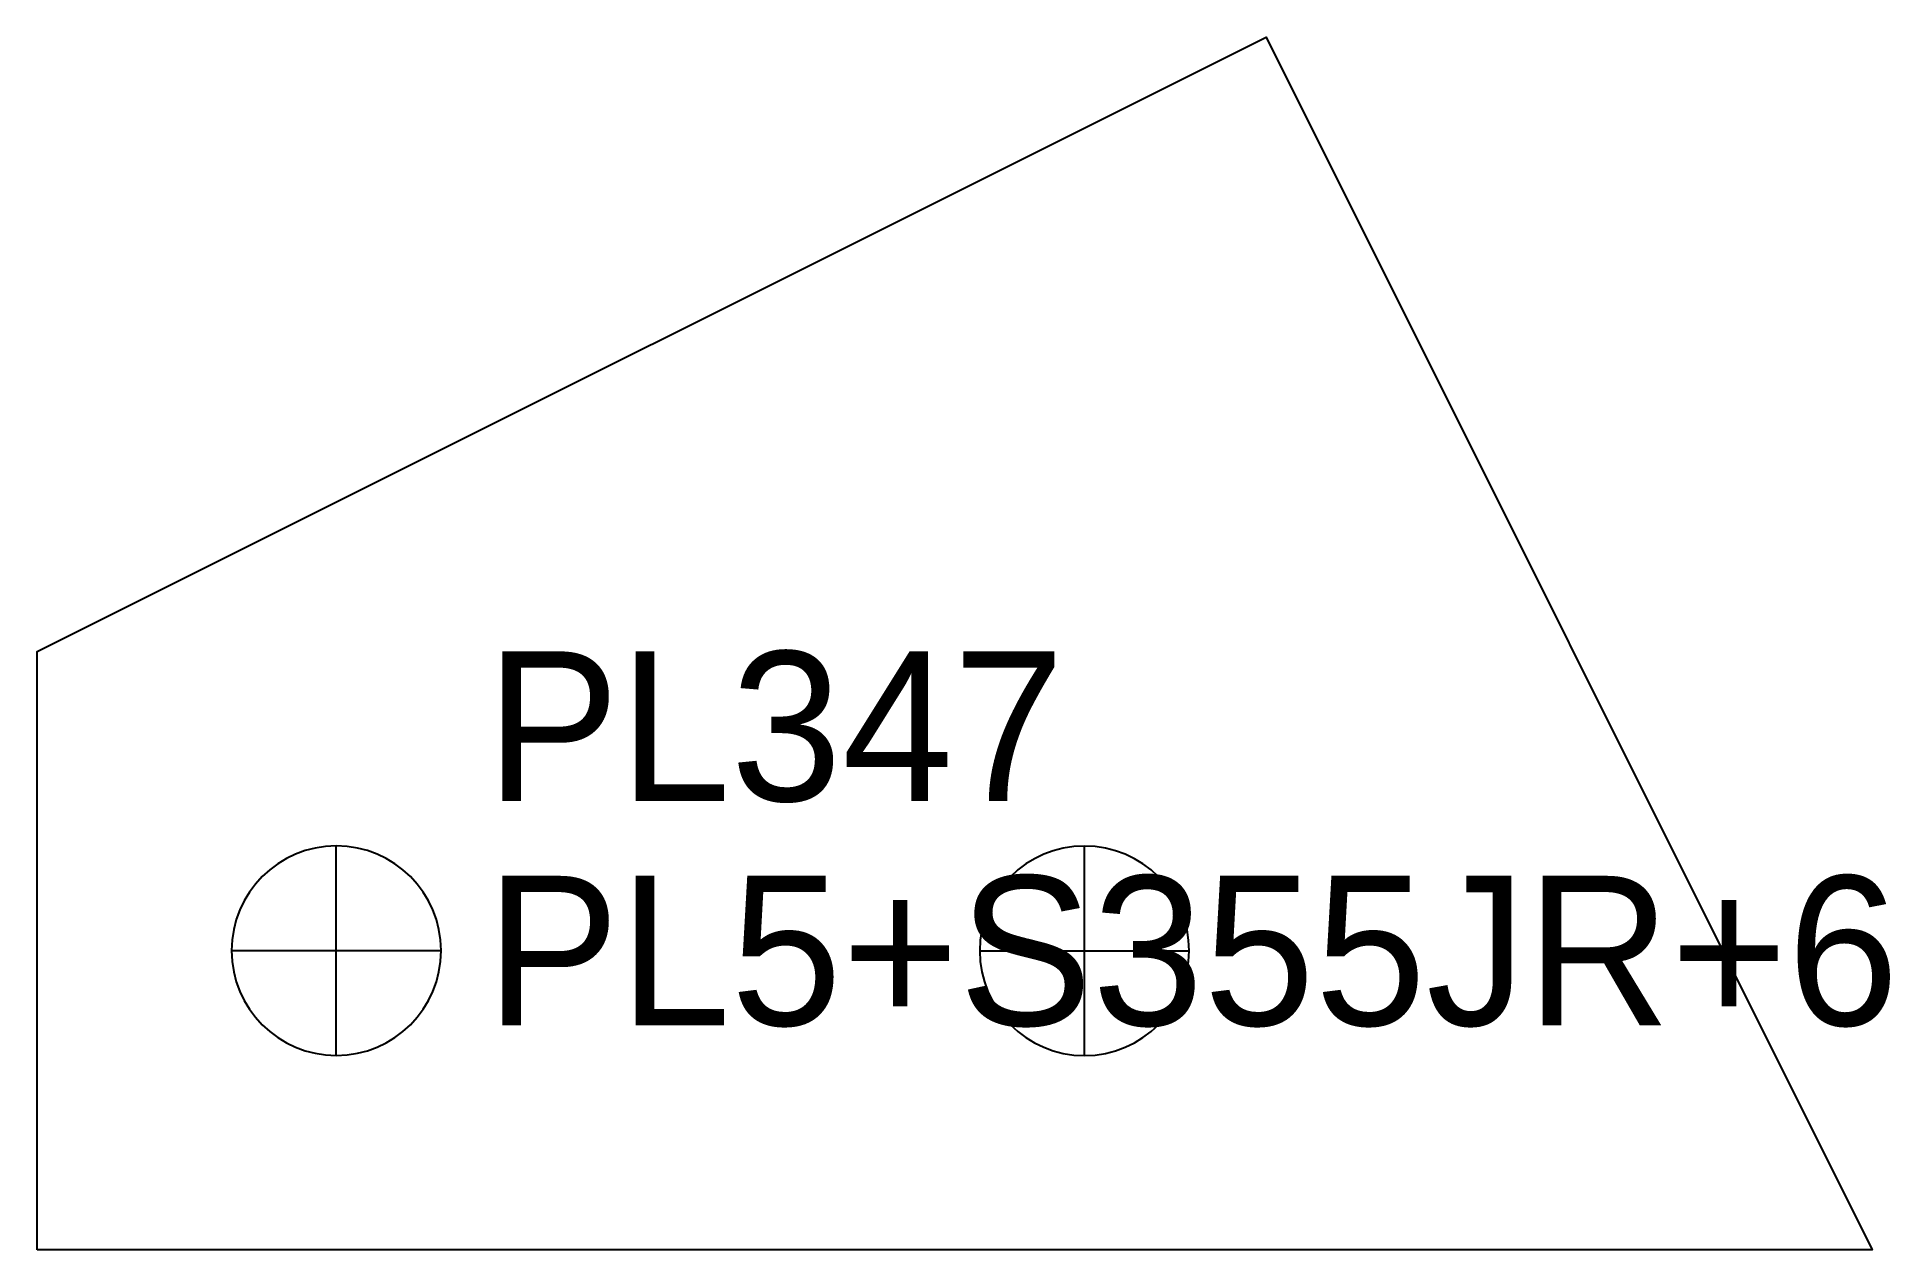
# Model space of a CAD drawing. Extents: x 0 to 124, y 0 to 81.
import ezdxf

# ---------------------------------------------------------------- set-up
doc = ezdxf.new("R2010")
doc.units = 0
for name, color, linetype in [('14', 7, 'CONTINUOUS'), ('CUT', 7, 'CONTINUOUS'), ('SCRIBE', 3, 'CONTINUOUS'), ('TEXT', 7, 'CONTINUOUS')]:
    doc.layers.add(name, color=color, linetype=linetype)

msp = doc.modelspace()

# ---------------------------------------------------------------- linework, layer by layer
at = {"layer": '14', "color": 7, "linetype": 'CONTINUOUS'}
for p, q in [((20, 13), (20, 27)), ((70, 12.99), (70, 26.99)), ((13, 20), (27, 20)), ((63, 19.99), (77, 19.99))]:
    msp.add_line(p, q, dxfattribs=at)
for points in [[(20, 27, 1), (20, 13, 1)], [(70, 26.99, 1), (70, 12.99, 1)]]:
    msp.add_lwpolyline(points, format="xyb", close=True, dxfattribs=at)
at = {"layer": 'CUT', "color": 7, "linetype": 'CONTINUOUS'}
msp.add_lwpolyline([(0, 0), (0, 40), (82.14, 81.05), (122.65, 0)], close=True, dxfattribs=at)

# ---------------------------------------------------------------- texts
at = {"layer": 'SCRIBE', "color": 3}
msp.add_text('PL347', height=10, dxfattribs=at).set_placement((30, 30))
at = {"layer": 'TEXT', "color": 7}
msp.add_text('PL5+S355JR+6', height=10, dxfattribs=at).set_placement((30, 15))

doc.saveas('drawing.dxf')
